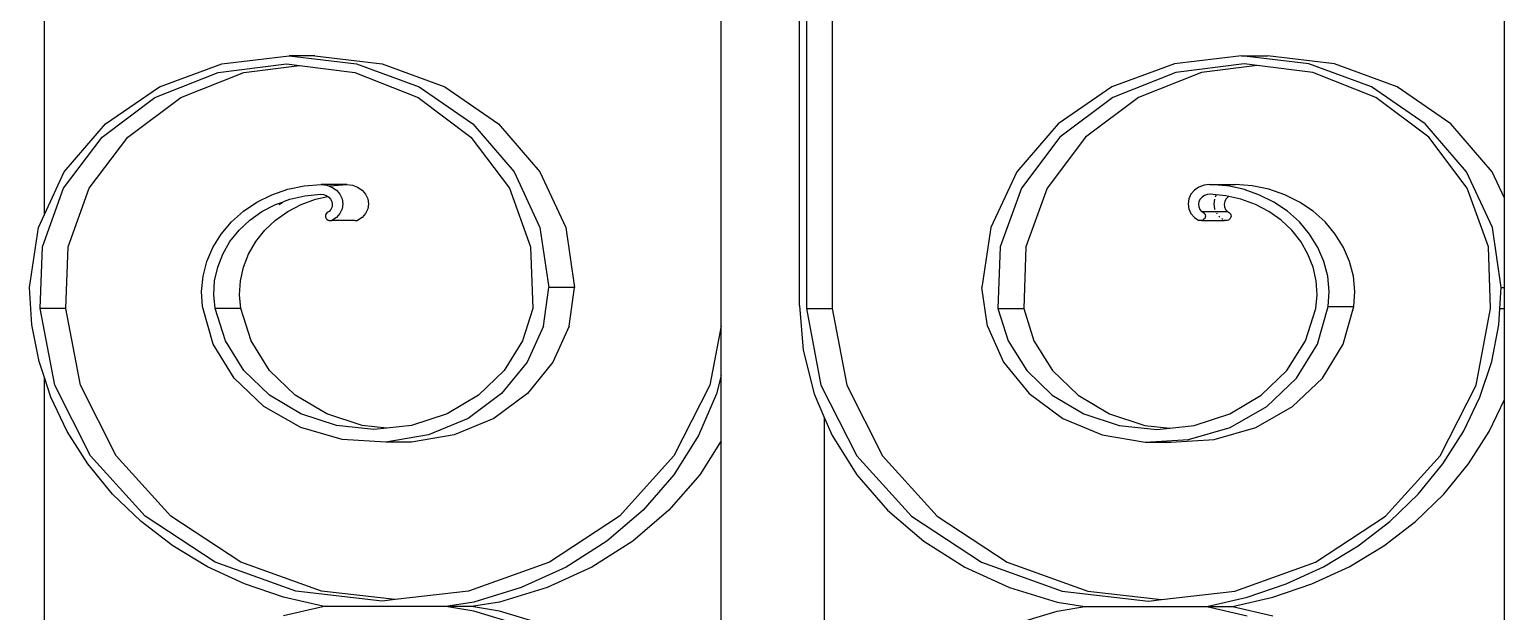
# Model space of a CAD drawing. Header units: millimetres. Extents: x 173236 to 801264, y -94969 to 615039.
# Drawn here: x 397458.7 to 397691, y -1663.9 to -1572.1 of the extents above; entities that cross this region are included whole.
import ezdxf

# ---------------------------------------------------------------- set-up
doc = ezdxf.new("R2010")
doc.units = ezdxf.units.MM
doc.header["$MEASUREMENT"] = 0
doc.layers.add('VOX-A-ELEV-1-NEAR', color=130, linetype='Continuous')
doc.layers.add('VOX-A-WALL-PATT', color=233, linetype='Continuous')

# ---------------------------------------------------------------- blocks, each defined once
blk = doc.blocks.new('west stsircase')
at = {"layer": 'VOX-A-WALL-PATT'}
for p, q in [((1461148.52, -1251.32), (1461148.52, -849.7)), ((1461378.44, -1248.72), (1461378.44, -984.02)), ((1461255.09, -1268.85), (1461255.09, -1179.75)), ((1461267.44, -1265.64), (1461267.44, -1183.27)), ((1461268.51, -1183.27), (1461268.51, -1266.13)), ((1461272.56, -1183.27), (1461272.56, -1266.13)), ((1461176.48, -1227.56), (1461187.06, -1226.32)), ((1461191.11, -1226.32), (1461187.06, -1226.32)), ((1461187.06, -1226.32), (1461197.65, -1227.56)), ((1461191.11, -1226.32), (1461201.7, -1227.56)), ((1461337.05, -1226.32), (1461326.47, -1227.56)), ((1461347.63, -1227.56), (1461337.05, -1226.32)), ((1461337.05, -1226.32), (1461341.1, -1226.32)), ((1461351.68, -1227.56), (1461341.1, -1226.32)), ((1461166.62, -1231.21), (1461176.48, -1227.56)), ((1461175.87, -1228.92), (1461186.64, -1227.56)), ((1461179.92, -1228.92), (1461188.67, -1227.82)), ((1461186.64, -1227.56), (1461188.67, -1227.82)), ((1461188.67, -1227.82), (1461197.42, -1228.92)), ((1461197.65, -1227.56), (1461207.51, -1231.21)), ((1461201.7, -1227.56), (1461211.56, -1231.21)), ((1461326.47, -1227.56), (1461316.61, -1231.21)), ((1461337.47, -1227.56), (1461326.7, -1228.92)), ((1461339.5, -1227.82), (1461330.75, -1228.92)), ((1461339.5, -1227.82), (1461337.47, -1227.56)), ((1461348.24, -1228.92), (1461339.5, -1227.82)), ((1461357.5, -1231.21), (1461347.63, -1227.56)), ((1461361.55, -1231.21), (1461351.68, -1227.56)), ((1461165.93, -1232.87), (1461175.87, -1228.92)), ((1461169.98, -1232.87), (1461179.92, -1228.92)), ((1461197.42, -1228.92), (1461207.36, -1232.87)), ((1461326.7, -1228.92), (1461316.76, -1232.87)), ((1461330.75, -1228.92), (1461320.81, -1232.87)), ((1461358.18, -1232.87), (1461348.24, -1228.92)), ((1461157.61, -1239.12), (1461165.93, -1232.87)), ((1461158.15, -1237.01), (1461166.62, -1231.21)), ((1461161.66, -1239.12), (1461169.98, -1232.87)), ((1461207.36, -1232.87), (1461215.68, -1239.12)), ((1461207.51, -1231.21), (1461215.98, -1237.01)), ((1461211.56, -1231.21), (1461220.03, -1237.01)), ((1461316.61, -1231.21), (1461308.14, -1237.01)), ((1461316.76, -1232.87), (1461308.43, -1239.12)), ((1461320.81, -1232.87), (1461312.48, -1239.12)), ((1461365.97, -1237.01), (1461357.5, -1231.21)), ((1461366.51, -1239.12), (1461358.18, -1232.87)), ((1461370.02, -1237.01), (1461361.55, -1231.21)), ((1461151.65, -1244.57), (1461158.15, -1237.01)), ((1461215.98, -1237.01), (1461222.48, -1244.57)), ((1461220.03, -1237.01), (1461226.53, -1244.57)), ((1461308.14, -1237.01), (1461301.64, -1244.57)), ((1461372.46, -1244.57), (1461365.97, -1237.01)), ((1461376.51, -1244.57), (1461370.02, -1237.01)), ((1461151.54, -1247.18), (1461157.61, -1239.12)), ((1461155.59, -1247.18), (1461161.66, -1239.12)), ((1461215.68, -1239.12), (1461221.75, -1247.18)), ((1461308.43, -1239.12), (1461302.36, -1247.18)), ((1461312.48, -1239.12), (1461306.41, -1247.18)), ((1461372.58, -1247.18), (1461366.51, -1239.12)), ((1461148.52, -1251.32), (1461151.65, -1244.57)), ((1461222.48, -1244.57), (1461226.56, -1253.37)), ((1461226.53, -1244.57), (1461230.61, -1253.37)), ((1461301.64, -1244.57), (1461297.55, -1253.37)), ((1461376.55, -1253.37), (1461372.46, -1244.57)), ((1461378.44, -1248.72), (1461376.51, -1244.57)), ((1461148.2, -1256.42), (1461151.54, -1247.18)), ((1461152.25, -1256.42), (1461155.59, -1247.18)), ((1461186.83, -1247.33), (1461189.44, -1246.79)), ((1461189.44, -1246.79), (1461192.1, -1246.58)), ((1461196.15, -1246.58), (1461192.1, -1246.58)), ((1461192.1, -1246.58), (1461192.98, -1246.68)), ((1461192.98, -1246.68), (1461193.35, -1246.82)), ((1461193.35, -1246.82), (1461193.49, -1246.79)), ((1461193.35, -1246.82), (1461193.8, -1246.98)), ((1461193.49, -1246.79), (1461196.15, -1246.58)), ((1461193.8, -1246.98), (1461194.51, -1247.47)), ((1461196.15, -1246.58), (1461197.03, -1246.68)), ((1461197.03, -1246.68), (1461197.85, -1246.98)), ((1461197.85, -1246.98), (1461198.56, -1247.47)), ((1461221.75, -1247.18), (1461225.09, -1256.42)), ((1461302.36, -1247.18), (1461299.03, -1256.42)), ((1461306.41, -1247.18), (1461303.08, -1256.42)), ((1461330.31, -1246.98), (1461329.61, -1247.47)), ((1461331.13, -1246.68), (1461330.31, -1246.98)), ((1461332.01, -1246.58), (1461331.13, -1246.68)), ((1461332.01, -1246.58), (1461336.06, -1246.58)), ((1461334.68, -1246.79), (1461332.01, -1246.58)), ((1461334.89, -1246.79), (1461334.68, -1246.79)), ((1461335.18, -1246.68), (1461334.89, -1246.79)), ((1461337.29, -1247.33), (1461334.89, -1246.79)), ((1461336.06, -1246.58), (1461335.18, -1246.68)), ((1461338.73, -1246.79), (1461336.06, -1246.58)), ((1461341.34, -1247.33), (1461338.73, -1246.79)), ((1461375.91, -1256.42), (1461372.58, -1247.18)), ((1461179.86, -1250.79), (1461181.99, -1249.35)), ((1461181.99, -1249.35), (1461184.33, -1248.19)), ((1461184.33, -1248.19), (1461186.83, -1247.33)), ((1461184.9, -1249.74), (1461186.04, -1249.35)), ((1461185.47, -1249.74), (1461186.04, -1249.35)), ((1461186.04, -1249.35), (1461186.32, -1249.21)), ((1461186.32, -1249.21), (1461187.17, -1248.9)), ((1461187.17, -1248.9), (1461189.55, -1248.36)), ((1461188.95, -1249.74), (1461191.22, -1248.9)), ((1461189.55, -1248.36), (1461191.99, -1248.13)), ((1461191.22, -1248.9), (1461193.14, -1248.47)), ((1461191.99, -1248.13), (1461192.46, -1248.17)), ((1461192.46, -1248.17), (1461192.91, -1248.32)), ((1461192.91, -1248.32), (1461193.14, -1248.47)), ((1461193.14, -1248.47), (1461193.29, -1248.56)), ((1461193.29, -1248.56), (1461193.59, -1248.89)), ((1461193.59, -1248.89), (1461193.78, -1249.28)), ((1461193.78, -1249.28), (1461193.86, -1249.69)), ((1461194.51, -1247.47), (1461195.05, -1248.1)), ((1461195.05, -1248.1), (1461195.39, -1248.83)), ((1461195.39, -1248.83), (1461195.5, -1249.61)), ((1461195.5, -1249.61), (1461195.39, -1250.4)), ((1461198.56, -1247.47), (1461199.1, -1248.1)), ((1461199.1, -1248.1), (1461199.44, -1248.83)), ((1461199.44, -1248.83), (1461199.55, -1249.61)), ((1461199.55, -1249.61), (1461199.44, -1250.4)), ((1461328.73, -1248.83), (1461328.61, -1249.61)), ((1461328.61, -1249.61), (1461328.73, -1250.4)), ((1461329.07, -1248.1), (1461328.73, -1248.83)), ((1461329.61, -1247.47), (1461329.07, -1248.1)), ((1461330.33, -1249.28), (1461330.26, -1249.69)), ((1461330.53, -1248.89), (1461330.33, -1249.28)), ((1461330.82, -1248.56), (1461330.53, -1248.89)), ((1461331.21, -1248.32), (1461330.82, -1248.56)), ((1461331.65, -1248.17), (1461331.21, -1248.32)), ((1461332.12, -1248.13), (1461331.65, -1248.17)), ((1461333.06, -1248.22), (1461332.12, -1248.13)), ((1461332.77, -1248.89), (1461332.66, -1249.61)), ((1461332.66, -1249.61), (1461332.78, -1250.4)), ((1461333.06, -1248.22), (1461332.9, -1248.56)), ((1461334.56, -1248.36), (1461333.06, -1248.22)), ((1461334.38, -1249.28), (1461334.3, -1249.69)), ((1461334.58, -1248.89), (1461334.38, -1249.28)), ((1461335.03, -1248.47), (1461334.56, -1248.36)), ((1461334.87, -1248.56), (1461334.58, -1248.89)), ((1461335.03, -1248.47), (1461334.87, -1248.56)), ((1461336.95, -1248.9), (1461335.03, -1248.47)), ((1461339.22, -1249.74), (1461336.95, -1248.9)), ((1461339.78, -1248.19), (1461337.29, -1247.33)), ((1461342.12, -1249.35), (1461339.78, -1248.19)), ((1461343.83, -1248.19), (1461341.34, -1247.33)), ((1461344.26, -1250.79), (1461342.12, -1249.35)), ((1461346.17, -1249.35), (1461343.83, -1248.19)), ((1461348.31, -1250.79), (1461346.17, -1249.35)), ((1461378.44, -1262.81), (1461378.44, -1248.72)), ((1461147.57, -1253.37), (1461148.52, -1251.32)), ((1461177.97, -1252.49), (1461179.86, -1250.79)), ((1461180.86, -1252.21), (1461182.78, -1250.85)), ((1461182.78, -1250.85), (1461184.9, -1249.74)), ((1461184.91, -1252.21), (1461186.83, -1250.85)), ((1461186.83, -1250.85), (1461188.95, -1249.74)), ((1461192.8, -1251.37), (1461192.78, -1251.56)), ((1461192.78, -1251.56), (1461192.81, -1251.74)), ((1461192.88, -1251.19), (1461192.8, -1251.37)), ((1461192.81, -1251.74), (1461192.89, -1251.92)), ((1461193.01, -1251.04), (1461192.88, -1251.19)), ((1461192.89, -1251.92), (1461193.02, -1252.06)), ((1461193.17, -1250.93), (1461193.01, -1251.04)), ((1461193.37, -1250.85), (1461193.17, -1250.93)), ((1461193.64, -1250.51), (1461193.37, -1250.85)), ((1461193.81, -1250.11), (1461193.64, -1250.51)), ((1461194.51, -1251.76), (1461193.8, -1252.24)), ((1461193.86, -1249.69), (1461193.81, -1250.11)), ((1461195.05, -1251.13), (1461194.51, -1251.76)), ((1461195.39, -1250.4), (1461195.05, -1251.13)), ((1461198.56, -1251.76), (1461197.85, -1252.24)), ((1461199.1, -1251.13), (1461198.56, -1251.76)), ((1461199.44, -1250.4), (1461199.1, -1251.13)), ((1461328.73, -1250.4), (1461329.07, -1251.13)), ((1461329.07, -1251.13), (1461329.61, -1251.76)), ((1461329.61, -1251.76), (1461330.31, -1252.24)), ((1461330.26, -1249.69), (1461330.3, -1250.11)), ((1461330.3, -1250.11), (1461330.47, -1250.51)), ((1461330.47, -1250.51), (1461330.75, -1250.85)), ((1461330.75, -1250.85), (1461330.94, -1250.93)), ((1461330.75, -1250.85), (1461332.99, -1250.85)), ((1461330.94, -1250.93), (1461331.11, -1251.04)), ((1461331.23, -1251.92), (1461331.1, -1252.06)), ((1461331.11, -1251.04), (1461331.23, -1251.19)), ((1461331.23, -1251.19), (1461331.31, -1251.37)), ((1461331.31, -1251.74), (1461331.23, -1251.92)), ((1461331.31, -1251.37), (1461331.34, -1251.56)), ((1461331.34, -1251.56), (1461331.31, -1251.74)), ((1461332.78, -1250.4), (1461332.83, -1250.51)), ((1461332.99, -1250.85), (1461333.02, -1250.93)), ((1461332.99, -1250.85), (1461334.8, -1250.85)), ((1461333.08, -1251.04), (1461333.12, -1251.13)), ((1461333.12, -1251.13), (1461333.17, -1251.19)), ((1461333.48, -1251.56), (1461333.64, -1251.74)), ((1461333.88, -1251.92), (1461334.1, -1252.06)), ((1461334.3, -1249.69), (1461334.35, -1250.11)), ((1461334.35, -1250.11), (1461334.52, -1250.51)), ((1461334.52, -1250.51), (1461334.8, -1250.85)), ((1461334.8, -1250.85), (1461334.99, -1250.93)), ((1461334.99, -1250.93), (1461335.16, -1251.04)), ((1461335.27, -1251.92), (1461335.14, -1252.06)), ((1461335.16, -1251.04), (1461335.28, -1251.19)), ((1461335.36, -1251.74), (1461335.27, -1251.92)), ((1461335.28, -1251.19), (1461335.36, -1251.37)), ((1461335.36, -1251.37), (1461335.39, -1251.56)), ((1461335.39, -1251.56), (1461335.36, -1251.74)), ((1461341.34, -1250.85), (1461339.22, -1249.74)), ((1461343.26, -1252.21), (1461341.34, -1250.85)), ((1461346.15, -1252.49), (1461344.26, -1250.79)), ((1461350.2, -1252.49), (1461348.31, -1250.79)), ((1461146.17, -1262.81), (1461147.57, -1253.37)), ((1461176.36, -1254.4), (1461177.97, -1252.49)), ((1461177.74, -1255.59), (1461179.17, -1253.8)), ((1461179.17, -1253.8), (1461180.86, -1252.21)), ((1461181.79, -1255.59), (1461183.22, -1253.8)), ((1461183.22, -1253.8), (1461184.91, -1252.21)), ((1461193.02, -1252.06), (1461193.19, -1252.18)), ((1461193.19, -1252.18), (1461193.38, -1252.25)), ((1461193.38, -1252.25), (1461193.59, -1252.27)), ((1461193.59, -1252.27), (1461193.8, -1252.24)), ((1461197.43, -1252.25), (1461193.8, -1252.24)), ((1461197.43, -1252.25), (1461197.64, -1252.27)), ((1461197.64, -1252.27), (1461197.85, -1252.24)), ((1461226.56, -1253.37), (1461227.95, -1262.81)), ((1461230.61, -1253.37), (1461232, -1262.81)), ((1461297.55, -1253.37), (1461296.16, -1262.81)), ((1461330.52, -1252.27), (1461330.31, -1252.24)), ((1461330.74, -1252.24), (1461330.52, -1252.27)), ((1461330.93, -1252.18), (1461330.74, -1252.24)), ((1461330.74, -1252.24), (1461334.36, -1252.24)), ((1461331.1, -1252.06), (1461330.93, -1252.18)), ((1461334.26, -1252.18), (1461334.36, -1252.24)), ((1461334.57, -1252.27), (1461334.36, -1252.24)), ((1461334.78, -1252.25), (1461334.57, -1252.27)), ((1461334.98, -1252.18), (1461334.78, -1252.25)), ((1461335.14, -1252.06), (1461334.98, -1252.18)), ((1461344.95, -1253.8), (1461343.26, -1252.21)), ((1461346.37, -1255.59), (1461344.95, -1253.8)), ((1461347.76, -1254.4), (1461346.15, -1252.49)), ((1461351.8, -1254.4), (1461350.2, -1252.49)), ((1461377.94, -1262.81), (1461376.55, -1253.37)), ((1461147.85, -1266.13), (1461148.2, -1256.42)), ((1461151.9, -1266.13), (1461152.25, -1256.42)), ((1461174.11, -1258.72), (1461175.07, -1256.49)), ((1461175.07, -1256.49), (1461176.36, -1254.4)), ((1461176.62, -1257.54), (1461177.74, -1255.59)), ((1461180.67, -1257.54), (1461181.79, -1255.59)), ((1461225.09, -1256.42), (1461225.44, -1266.13)), ((1461299.03, -1256.42), (1461298.68, -1266.13)), ((1461303.08, -1256.42), (1461302.73, -1266.13)), ((1461347.5, -1257.54), (1461346.37, -1255.59)), ((1461349.05, -1256.49), (1461347.76, -1254.4)), ((1461350.01, -1258.72), (1461349.05, -1256.49)), ((1461353.1, -1256.49), (1461351.8, -1254.4)), ((1461354.06, -1258.72), (1461353.1, -1256.49)), ((1461376.26, -1266.13), (1461375.91, -1256.42)), ((1461173.51, -1261.05), (1461174.11, -1258.72)), ((1461175.81, -1259.61), (1461176.62, -1257.54)), ((1461179.86, -1259.61), (1461180.67, -1257.54)), ((1461348.31, -1259.61), (1461347.5, -1257.54)), ((1461350.6, -1261.05), (1461350.01, -1258.72)), ((1461354.65, -1261.05), (1461354.06, -1258.72)), ((1461173.28, -1263.43), (1461173.51, -1261.05)), ((1461175.33, -1261.76), (1461175.81, -1259.61)), ((1461179.38, -1261.76), (1461179.86, -1259.61)), ((1461348.78, -1261.76), (1461348.31, -1259.61)), ((1461350.84, -1263.43), (1461350.6, -1261.05)), ((1461354.88, -1263.43), (1461354.65, -1261.05)), ((1461146.55, -1268.68), (1461146.17, -1262.81)), ((1461173.42, -1265.81), (1461173.28, -1263.43)), ((1461175.2, -1263.95), (1461175.33, -1261.76)), ((1461179.25, -1263.95), (1461179.38, -1261.76)), ((1461227.09, -1268.89), (1461227.95, -1262.81)), ((1461232, -1262.81), (1461227.95, -1262.81)), ((1461231.14, -1268.89), (1461232, -1262.81)), ((1461297.02, -1268.89), (1461296.16, -1262.81)), ((1461348.92, -1263.95), (1461348.78, -1261.76)), ((1461350.69, -1265.81), (1461350.84, -1263.43)), ((1461354.74, -1265.81), (1461354.88, -1263.43)), ((1461377.73, -1266.13), (1461377.94, -1262.81)), ((1461377.94, -1262.81), (1461378.44, -1262.81)), ((1461378.44, -1266.13), (1461378.44, -1262.81)), ((1461175.11, -1271.75), (1461173.42, -1265.81)), ((1461175.41, -1266.13), (1461175.2, -1263.95)), ((1461179.46, -1266.13), (1461179.25, -1263.95)), ((1461267.44, -1265.64), (1461268.02, -1272.68)), ((1461348.71, -1266.13), (1461348.92, -1263.95)), ((1461349, -1271.75), (1461350.69, -1265.81)), ((1461350.69, -1265.81), (1461354.74, -1265.81)), ((1461353.05, -1271.75), (1461354.74, -1265.81)), ((1461151.9, -1266.13), (1461147.85, -1266.13)), ((1461150.16, -1278.19), (1461147.85, -1266.13)), ((1461154.21, -1278.19), (1461151.9, -1266.13)), ((1461179.46, -1266.13), (1461175.41, -1266.13)), ((1461177.02, -1271.24), (1461175.41, -1266.13)), ((1461181.07, -1271.24), (1461179.46, -1266.13)), ((1461225.44, -1266.13), (1461223.82, -1271.24)), ((1461268.51, -1266.13), (1461270.81, -1278.19)), ((1461268.51, -1266.13), (1461272.56, -1266.13)), ((1461272.56, -1266.13), (1461274.86, -1278.19)), ((1461298.68, -1266.13), (1461302.73, -1266.13)), ((1461298.68, -1266.13), (1461300.29, -1271.24)), ((1461302.73, -1266.13), (1461304.34, -1271.24)), ((1461347.09, -1271.24), (1461348.71, -1266.13)), ((1461373.96, -1278.19), (1461376.26, -1266.13)), ((1461377.56, -1268.68), (1461377.73, -1266.13)), ((1461377.73, -1266.13), (1461378.44, -1266.13)), ((1461378.44, -1280.48), (1461378.44, -1266.13)), ((1461147.68, -1274.47), (1461146.55, -1268.68)), ((1461227.09, -1268.89), (1461224.56, -1274.59)), ((1461231.14, -1268.89), (1461228.61, -1274.59)), ((1461255.09, -1268.85), (1461253.3, -1278.19)), ((1461255.09, -1276.71), (1461255.09, -1268.85)), ((1461297.02, -1268.89), (1461299.55, -1274.59)), ((1461376.44, -1274.47), (1461377.56, -1268.68)), ((1461178.41, -1277.13), (1461175.11, -1271.75)), ((1461179.93, -1275.88), (1461177.02, -1271.24)), ((1461183.98, -1275.88), (1461181.07, -1271.24)), ((1461223.82, -1271.24), (1461220.92, -1275.88)), ((1461268.02, -1272.68), (1461269.74, -1279.58)), ((1461300.29, -1271.24), (1461303.2, -1275.88)), ((1461304.34, -1271.24), (1461307.25, -1275.88)), ((1461344.18, -1275.88), (1461347.09, -1271.24)), ((1461345.71, -1277.13), (1461349, -1271.75)), ((1461349.76, -1277.13), (1461353.05, -1271.75)), ((1461148.52, -1277.01), (1461147.68, -1274.47)), ((1461224.56, -1274.59), (1461220.52, -1279.54)), ((1461228.61, -1274.59), (1461224.57, -1279.54)), ((1461299.55, -1274.59), (1461303.59, -1279.54)), ((1461374.57, -1280.11), (1461376.44, -1274.47)), ((1461148.52, -1349.21), (1461148.52, -1277.01)), ((1461149.54, -1280.11), (1461148.52, -1277.01)), ((1461183.1, -1281.6), (1461178.41, -1277.13)), ((1461183.97, -1279.79), (1461179.93, -1275.88)), ((1461188.02, -1279.79), (1461183.98, -1275.88)), ((1461220.92, -1275.88), (1461216.88, -1279.79)), ((1461255.09, -1276.71), (1461254.37, -1279.58)), ((1461255.09, -1286.97), (1461255.09, -1276.71)), ((1461303.2, -1275.88), (1461307.24, -1279.79)), ((1461307.25, -1275.88), (1461311.29, -1279.79)), ((1461340.14, -1279.79), (1461344.18, -1275.88)), ((1461341.02, -1281.6), (1461345.71, -1277.13)), ((1461345.07, -1281.6), (1461349.76, -1277.13)), ((1461155.79, -1289.34), (1461150.16, -1278.19)), ((1461159.84, -1289.34), (1461154.21, -1278.19)), ((1461188.92, -1282.74), (1461183.97, -1279.79)), ((1461192.97, -1282.74), (1461188.02, -1279.79)), ((1461216.88, -1279.79), (1461211.92, -1282.74)), ((1461220.52, -1279.54), (1461215.23, -1283.45)), ((1461224.57, -1279.54), (1461219.28, -1283.45)), ((1461253.3, -1278.19), (1461247.66, -1289.34)), ((1461254.37, -1279.58), (1461251.54, -1286.17)), ((1461269.74, -1279.58), (1461271.39, -1283.41)), ((1461270.81, -1278.19), (1461276.45, -1289.34)), ((1461274.86, -1278.19), (1461280.5, -1289.34)), ((1461303.59, -1279.54), (1461308.88, -1283.45)), ((1461307.24, -1279.79), (1461312.19, -1282.74)), ((1461311.29, -1279.79), (1461316.24, -1282.74)), ((1461335.19, -1282.74), (1461340.14, -1279.79)), ((1461368.32, -1289.34), (1461373.96, -1278.19)), ((1461152.12, -1285.53), (1461149.54, -1280.11)), ((1461188.89, -1284.89), (1461183.1, -1281.6)), ((1461335.23, -1284.89), (1461341.02, -1281.6)), ((1461339.28, -1284.89), (1461345.07, -1281.6)), ((1461371.99, -1285.53), (1461374.57, -1280.11)), ((1461376.04, -1285.53), (1461378.44, -1280.48)), ((1461378.44, -1345.74), (1461378.44, -1280.48)), ((1461194.51, -1284.58), (1461188.92, -1282.74)), ((1461198.56, -1284.58), (1461192.97, -1282.74)), ((1461211.92, -1282.74), (1461206.34, -1284.58)), ((1461215.23, -1283.45), (1461209.01, -1286.05)), ((1461219.28, -1283.45), (1461213.06, -1286.05)), ((1461271.39, -1342.81), (1461271.39, -1283.41)), ((1461271.39, -1283.41), (1461272.57, -1286.17)), ((1461308.88, -1283.45), (1461315.1, -1286.05)), ((1461312.19, -1282.74), (1461317.78, -1284.58)), ((1461316.24, -1282.74), (1461321.83, -1284.58)), ((1461329.6, -1284.58), (1461335.19, -1282.74)), ((1461155.37, -1290.64), (1461152.12, -1285.53)), ((1461195.42, -1286.8), (1461188.89, -1284.89)), ((1461200.42, -1285.2), (1461194.51, -1284.58)), ((1461202.45, -1284.99), (1461198.56, -1284.58)), ((1461202.45, -1284.99), (1461200.42, -1285.2)), ((1461209.01, -1286.05), (1461202.27, -1287.19)), ((1461206.34, -1284.58), (1461202.45, -1284.99)), ((1461213.06, -1286.05), (1461206.32, -1287.19)), ((1461251.54, -1286.17), (1461247.66, -1292.33)), ((1461272.57, -1286.17), (1461276.45, -1292.33)), ((1461315.1, -1286.05), (1461321.85, -1287.19)), ((1461317.78, -1284.58), (1461323.69, -1285.2)), ((1461321.83, -1284.58), (1461325.72, -1284.99)), ((1461323.69, -1285.2), (1461325.72, -1284.99)), ((1461325.72, -1284.99), (1461329.6, -1284.58)), ((1461328.7, -1286.8), (1461335.23, -1284.89)), ((1461332.75, -1286.8), (1461339.28, -1284.89)), ((1461368.74, -1290.64), (1461371.99, -1285.53)), ((1461372.79, -1290.64), (1461376.04, -1285.53)), ((1461202.27, -1287.19), (1461195.42, -1286.8)), ((1461206.32, -1287.19), (1461202.27, -1287.19)), ((1461255.09, -1286.97), (1461251.71, -1292.33)), ((1461255.09, -1339.25), (1461255.09, -1286.97)), ((1461321.85, -1287.19), (1461328.7, -1286.8)), ((1461321.85, -1287.19), (1461325.9, -1287.19)), ((1461325.9, -1287.19), (1461332.75, -1286.8)), ((1461159.26, -1295.38), (1461155.37, -1290.64)), ((1461164.4, -1298.86), (1461155.79, -1289.34)), ((1461168.45, -1298.86), (1461159.84, -1289.34)), ((1461247.66, -1289.34), (1461239.06, -1298.86)), ((1461276.45, -1289.34), (1461285.06, -1298.86)), ((1461280.5, -1289.34), (1461289.11, -1298.86)), ((1461359.71, -1298.86), (1461368.32, -1289.34)), ((1461364.85, -1295.38), (1461368.74, -1290.64)), ((1461368.9, -1295.38), (1461372.79, -1290.64)), ((1461247.66, -1292.33), (1461242.82, -1297.91)), ((1461251.71, -1292.33), (1461246.87, -1297.91)), ((1461276.45, -1292.33), (1461281.3, -1297.91)), ((1461163.74, -1299.7), (1461159.26, -1295.38)), ((1461360.38, -1299.7), (1461364.85, -1295.38)), ((1461364.43, -1299.7), (1461368.9, -1295.38)), ((1461242.82, -1297.91), (1461237.11, -1302.81)), ((1461246.87, -1297.91), (1461241.16, -1302.81)), ((1461281.3, -1297.91), (1461287, -1302.81)), ((1461168.73, -1303.54), (1461163.74, -1299.7)), ((1461175.42, -1306.13), (1461164.4, -1298.86)), ((1461179.47, -1306.13), (1461168.45, -1298.86)), ((1461239.06, -1298.86), (1461228.04, -1306.13)), ((1461285.06, -1298.86), (1461296.07, -1306.13)), ((1461289.11, -1298.86), (1461300.12, -1306.13)), ((1461348.7, -1306.13), (1461359.71, -1298.86)), ((1461355.38, -1303.54), (1461360.38, -1299.7)), ((1461359.43, -1303.54), (1461364.43, -1299.7)), ((1461237.11, -1302.81), (1461230.67, -1306.91)), ((1461241.16, -1302.81), (1461234.72, -1306.91)), ((1461287, -1302.81), (1461293.45, -1306.91)), ((1461174.19, -1306.83), (1461168.73, -1303.54)), ((1461349.93, -1306.83), (1461355.38, -1303.54)), ((1461353.98, -1306.83), (1461359.43, -1303.54)), ((1461180.03, -1309.55), (1461174.19, -1306.83)), ((1461188.13, -1310.7), (1461175.42, -1306.13)), ((1461192.18, -1310.7), (1461179.47, -1306.13)), ((1461228.04, -1306.13), (1461215.32, -1310.7)), ((1461230.67, -1306.91), (1461223.62, -1310.13)), ((1461234.72, -1306.91), (1461227.67, -1310.13)), ((1461293.45, -1306.91), (1461300.49, -1310.13)), ((1461296.07, -1306.13), (1461308.79, -1310.7)), ((1461300.12, -1306.13), (1461312.84, -1310.7)), ((1461335.98, -1310.7), (1461348.7, -1306.13)), ((1461344.08, -1309.55), (1461349.93, -1306.83)), ((1461348.13, -1309.55), (1461353.98, -1306.83)), ((1461186.18, -1311.65), (1461180.03, -1309.55)), ((1461337.93, -1311.65), (1461344.08, -1309.55)), ((1461341.98, -1311.65), (1461348.13, -1309.55)), ((1461192.57, -1313.11), (1461186.18, -1311.65)), ((1461201.73, -1312.25), (1461188.13, -1310.7)), ((1461203.75, -1312.02), (1461192.18, -1310.7)), ((1461203.75, -1312.02), (1461201.73, -1312.25)), ((1461215.32, -1310.7), (1461203.75, -1312.02)), ((1461223.62, -1310.13), (1461216.13, -1312.4)), ((1461227.67, -1310.13), (1461220.18, -1312.4)), ((1461300.49, -1310.13), (1461307.99, -1312.4)), ((1461308.79, -1310.7), (1461322.39, -1312.25)), ((1461312.84, -1310.7), (1461324.41, -1312.02)), ((1461322.39, -1312.25), (1461324.41, -1312.02)), ((1461324.41, -1312.02), (1461335.98, -1310.7)), ((1461331.55, -1313.11), (1461337.93, -1311.65)), ((1461335.6, -1313.11), (1461341.98, -1311.65)), ((1461192.57, -1313.11), (1461186.18, -1314.57)), ((1461211.73, -1313.11), (1461192.57, -1313.11)), ((1461216.13, -1312.4), (1461211.73, -1313.11)), ((1461215.78, -1313.11), (1461211.73, -1313.11)), ((1461216.13, -1313.82), (1461211.73, -1313.11)), ((1461220.18, -1312.4), (1461215.78, -1313.11)), ((1461220.18, -1313.82), (1461215.78, -1313.11)), ((1461223.62, -1316.09), (1461216.13, -1313.82)), ((1461227.67, -1316.09), (1461220.18, -1313.82)), ((1461300.49, -1316.09), (1461307.99, -1313.82)), ((1461307.99, -1312.4), (1461312.38, -1313.11)), ((1461307.99, -1313.82), (1461312.38, -1313.11)), ((1461312.38, -1313.11), (1461331.55, -1313.11)), ((1461331.55, -1313.11), (1461337.93, -1314.57)), ((1461331.55, -1313.11), (1461335.6, -1313.11)), ((1461335.6, -1313.11), (1461341.98, -1314.57))]:
    blk.add_line(p, q, dxfattribs=at)

msp = doc.modelspace()

# ---------------------------------------------------------------- block references
at = {"layer": 'VOX-A-ELEV-1-NEAR'}
msp.add_blockref('west stsircase', (-1063687.48, -350), dxfattribs=at)

doc.saveas('drawing.dxf')
